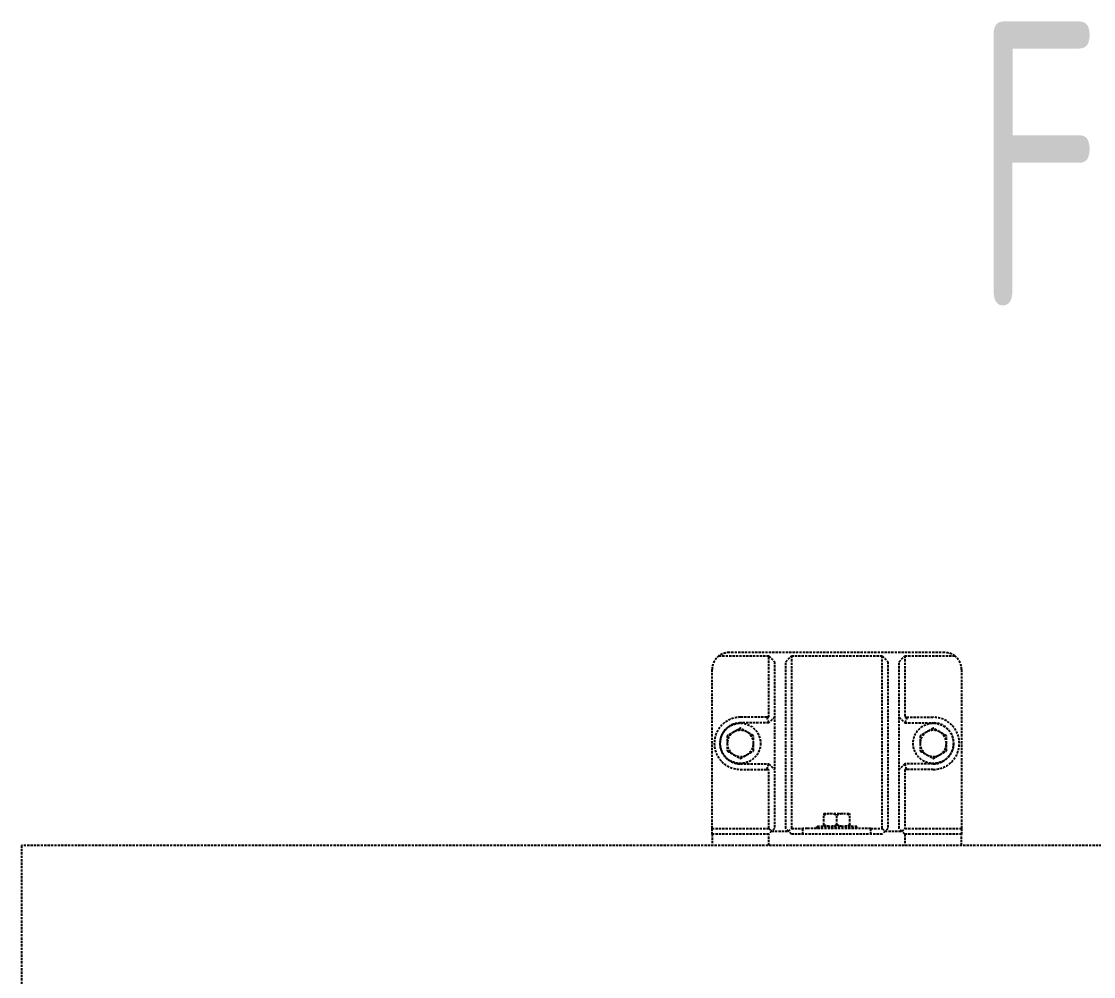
# Model space of a CAD drawing. Extents: x -76427 to 292734, y -42117 to 131250.
# Drawn here: x 6475 to 7420, y 12480 to 13321 of the extents above; entities that cross this region are included whole.
import ezdxf
from ezdxf.enums import TextEntityAlignment as Align

# ---------------------------------------------------------------- set-up
doc = ezdxf.new("R2010")
doc.units = 0
doc.header["$LTSCALE"] = 10
doc.linetypes.add('XFM7Q10PV-200K$0$18P6-XFM7QB2-PV$0$HIDDEN', pattern=[0.3, 0.2, -0.1])
doc.layers.add('XFM7Q10PV-200K$0$PV-EQ(FUTURE)', color=252, linetype='XFM7Q10PV-200K$0$18P6-XFM7QB2-PV$0$HIDDEN')
doc.layers.add('XFM7Q10PV-200K$0$U-CDA-TXT', color=4, linetype='Continuous')
doc.styles.add('XFM7Q10PV-200K$0$aa-txt', font='isocp.shx', dxfattribs={"bigfont": 'chineset.shx'})

# ---------------------------------------------------------------- blocks, each defined once
blk = doc.blocks.new('XFM7Q10PV-200K$0$A$C2895ce91')
for p, q in [((-157.05, 110), (-167.05, 110)), ((-157.05, 110), (-152.05, 110)), ((-157.05, 60), (-157.05, 110)), ((-152.05, 110), (-152.05, 60)), ((-152.05, 110), (-12.05, 110)), ((-77.03, 96.55), (-77.07, 96.55)), ((0, 103.93), (0, 60)), ((2.95, -95), (2.95, 95)), ((-87.04, 90.79), (-87.06, 90.76)), ((-67.04, 90.76), (-67.06, 90.79)), ((-100.05, 85), (-100.05, 61.61)), ((-95.05, 85), (-95.05, 60)), ((-87.06, 79.24), (-87.04, 79.21)), ((-67.06, 79.21), (-67.04, 79.24)), ((-59.05, 60), (-59.05, 85)), ((-54.05, 61.61), (-54.05, 85)), ((-77.07, 73.45), (-77.03, 73.45)), ((-167.05, 60), (-157.05, 60)), ((-154.55, 57.5), (-157.05, 60)), ((-152.05, 60), (-154.55, 57.5)), ((-152.05, 55), (-154.55, 57.5)), ((-154.55, 57.5), (-154.55, 42.5)), ((-152.05, 60), (-100.05, 60)), ((-100.05, 61.61), (-100.05, 60)), ((-95.05, 60), (-100.05, 55)), ((-54.05, 61.61), (-59.05, 60)), ((-54.05, 55), (-59.05, 60)), ((-54.05, 60), (-54.05, 61.61)), ((-54.05, 60), (0, 60)), ((0, 60), (-5.15, 55)), ((-5.15, 55), (-152.05, 55)), ((-157.05, 40), (-154.55, 42.5)), ((-157.05, -40), (-157.05, 40)), ((-154.55, 42.5), (-152.05, 45)), ((-154.55, 42.5), (-152.05, 40)), ((-152.05, 45), (-5.15, 45)), ((-152.05, 40), (-152.05, 30)), ((0, 40), (-152.05, 40)), ((-5.15, 45), (0, 40)), ((0, 40), (0, -40)), ((-157.05, 30), (-152.05, 30)), ((-152.05, 25.96), (-152.05, 30)), ((-152.05, -30), (-152.05, 25.96)), ((-152.05, 17.77), (-150.27, 17.77)), ((-152.05, 17.77), (-150.25, 17.77)), ((-150.27, 15.38), (-150.27, 17.77)), ((-150.27, -17.77), (-150.27, 15.38)), ((-150.25, 15.38), (-150.25, 17.77)), ((-150.25, -17.77), (-150.25, 15.38)), ((-148.94, 11.55), (-140.05, 11.55)), ((-138.72, 11.55), (-138.72, 5.79)), ((-148.94, 0), (-140.05, 0)), ((-138.72, 5.79), (-138.72, 5.76)), ((-138.72, 5.76), (-138.72, -5.76)), ((-138.72, -5.76), (-138.72, -5.79)), ((-138.72, -5.79), (-138.72, -11.55)), ((-152.05, -17.77), (-150.27, -17.77)), ((-152.05, -17.77), (-150.25, -17.77)), ((-148.94, -11.55), (-140.05, -11.55)), ((-157.05, -30), (-152.05, -30)), ((-152.05, -30), (-152.05, -40)), ((-154.55, -42.5), (-157.05, -40)), ((-152.05, -40), (-154.55, -42.5)), ((-152.05, -45), (-154.55, -42.5)), ((-154.55, -42.5), (-154.55, -57.5)), ((-152.05, -40), (0, -40)), ((-5.15, -45), (-152.05, -45)), ((0, -40), (-5.15, -45)), ((-154.55, -57.5), (-152.05, -55)), ((-152.05, -55), (-5.15, -55)), ((-95.05, -60), (-100.05, -55)), ((-54.05, -55), (-59.05, -60)), ((-5.15, -55), (0, -60)), ((-157.05, -60), (-167.05, -60)), ((-157.05, -60), (-154.55, -57.5)), ((-157.05, -110), (-157.05, -60)), ((-154.55, -57.5), (-152.05, -60)), ((-152.05, -60), (-152.05, -110)), ((-100.05, -60), (-152.05, -60)), ((-100.05, -61.61), (-100.05, -60)), ((-100.05, -85), (-100.05, -61.61)), ((-95.05, -85), (-95.05, -60)), ((-59.05, -60), (-59.05, -85)), ((-54.05, -61.61), (-59.05, -60)), ((0, -60), (-54.05, -60)), ((-54.05, -60), (-54.05, -61.61)), ((-54.05, -61.61), (-54.05, -85)), ((0, -60), (0, -103.93)), ((-77.03, -73.45), (-77.07, -73.45)), ((-87.04, -79.21), (-87.06, -79.24)), ((-67.04, -79.24), (-67.06, -79.21)), ((-87.06, -90.76), (-87.04, -90.79)), ((-67.06, -90.79), (-67.04, -90.76)), ((-77.07, -96.55), (-77.03, -96.55)), ((-167.05, -110), (-157.05, -110)), ((-152.05, -110), (-157.05, -110)), ((-12.05, -110), (-152.05, -110))]:
    blk.add_line(p, q)
for centre in [(-77.05, 85), (-77.05, -85)]:
    blk.add_circle(centre, 17.77)
for centre, radius, start, end in [((-77.05, 85), 23, 0, 180), ((-12.05, 95), 15, 36.54519, 90), ((-77.05, 85), 18, 0, 180), ((-77.05, 85), 11.55, 90.09785, 149.90215), ((-77.05, 85), 11.55, 30.09785, 89.90215), ((-12.05, 95), 15, 0, 36.54519), ((-77.05, 85), 11.55, 150.09785, 209.90215), ((-77.05, 85), 11.55, 330.09785, 29.90215), ((-77.05, 85), 11.55, 210.09785, 269.90215), ((-77.05, 85), 11.55, 270.09785, 329.90215), ((-77.05, -85), 11.55, 90.09785, 149.90215), ((-77.05, -85), 11.55, 30.09785, 89.90215), ((-77.05, -85), 23, 180, 0), ((-77.05, -85), 18, 180, 0), ((-77.05, -85), 11.55, 150.09785, 209.90215), ((-77.05, -85), 11.55, 330.09785, 29.90215), ((-77.05, -85), 11.55, 210.09785, 269.90215), ((-77.05, -85), 11.55, 270.09785, 329.90215), ((-12.05, -95), 15, 270, 323.45481), ((-12.05, -95), 15, 323.45481, 0)]:
    blk.add_arc(centre, radius, start, end)
for points, weights in [([(-83.72, 96.55), (-85.5, 93.46), (-87.04, 90.79)], [1.00002720507, 1.03773186047, 1]), ([(-77.07, 96.55), (-80.15, 96.55), (-83.72, 96.55)], [1, 1.03773186047, 1.00002720507]), ([(-70.39, 96.55), (-73.95, 96.55), (-77.03, 96.55)], [1.00002720507, 1.03773186047, 1]), ([(-67.06, 90.79), (-68.6, 93.46), (-70.39, 96.55)], [1, 1.03773186047, 1.00002720507]), ([(-87.06, 90.76), (-88.6, 88.08), (-90.38, 85)], [1, 1.03773186047, 1.00002720507]), ([(-63.72, 85), (-65.5, 88.08), (-67.04, 90.76)], [1.00002720507, 1.03773186047, 1]), ([(-90.38, 85), (-88.6, 81.92), (-87.06, 79.24)], [1.00002720507, 1.03773186047, 1]), ([(-87.04, 79.21), (-85.5, 76.54), (-83.72, 73.45)], [1, 1.03773186047, 1.00002720507]), ([(-70.39, 73.45), (-68.6, 76.54), (-67.06, 79.21)], [1.00002720507, 1.03773186047, 1]), ([(-67.04, 79.24), (-65.5, 81.92), (-63.72, 85)], [1, 1.03773186047, 1.00002720507]), ([(-83.72, 73.45), (-80.15, 73.45), (-77.07, 73.45)], [1.00002720507, 1.03773186047, 1]), ([(-77.03, 73.45), (-73.95, 73.45), (-70.39, 73.45)], [1, 1.03773186047, 1.00002720507]), ([(-148.94, 11.55), (-150.1, 11.55), (-150.25, 11.55)], [1.00002720507, 1.03291077108, 1.00841579813]), ([(-150.25, 6.5), (-150.1, 8.84), (-148.94, 11.55)], [1.00841579813, 1.03291077107, 1.00002720507]), ([(-140.05, 11.55), (-138.72, 8.46), (-138.72, 5.79)], [1.00002720507, 1.03773186047, 1]), ([(-138.72, 11.55), (-138.72, 11.55), (-140.05, 11.55)], [1, 1.03773186048, 1.00002720507]), ([(-148.94, 0), (-150.1, 2.7), (-150.25, 5.05)], [1.00002720507, 1.03291077107, 1.00841579813]), ([(-150.25, -5.05), (-150.1, -2.7), (-148.94, 0)], [1.00841579813, 1.03291077108, 1.00002720507]), ([(-138.72, 5.76), (-138.72, 3.08), (-140.05, 0)], [1, 1.03773186048, 1.00002720507]), ([(-140.05, 0), (-138.72, -3.08), (-138.72, -5.76)], [1.00002720507, 1.03773186047, 1]), ([(-148.94, -11.55), (-150.1, -8.84), (-150.25, -6.5)], [1.00002720507, 1.03291077107, 1.00841579813]), ([(-138.72, -5.79), (-138.72, -8.46), (-140.05, -11.55)], [1, 1.03773186047, 1.00002720507]), ([(-150.25, -11.55), (-150.1, -11.55), (-148.94, -11.55)], [1.00841579813, 1.03291077107, 1.00002720507]), ([(-140.05, -11.55), (-138.72, -11.55), (-138.72, -11.55)], [1.00002720507, 1.03773186047, 1]), ([(-83.72, -73.45), (-85.5, -76.54), (-87.04, -79.21)], [1.00002720507, 1.03773186048, 1]), ([(-77.07, -73.45), (-80.15, -73.45), (-83.72, -73.45)], [1, 1.03773186047, 1.00002720507]), ([(-70.39, -73.45), (-73.95, -73.45), (-77.03, -73.45)], [1.00002720507, 1.03773186047, 1]), ([(-67.06, -79.21), (-68.6, -76.54), (-70.39, -73.45)], [1, 1.03773186047, 1.00002720507]), ([(-87.06, -79.24), (-88.6, -81.92), (-90.38, -85)], [1, 1.03773186048, 1.00002720507]), ([(-90.38, -85), (-88.6, -88.08), (-87.06, -90.76)], [1.00002720507, 1.03773186048, 1]), ([(-63.72, -85), (-65.5, -81.92), (-67.04, -79.24)], [1.00002720507, 1.03773186047, 1]), ([(-67.04, -90.76), (-65.5, -88.08), (-63.72, -85)], [1, 1.03773186047, 1.00002720507]), ([(-87.04, -90.79), (-85.5, -93.46), (-83.72, -96.55)], [1, 1.03773186047, 1.00002720507]), ([(-70.39, -96.55), (-68.6, -93.46), (-67.06, -90.79)], [1.00002720507, 1.03773186047, 1]), ([(-83.72, -96.55), (-80.15, -96.55), (-77.07, -96.55)], [1.00002720507, 1.03773186047, 1]), ([(-77.03, -96.55), (-73.95, -96.55), (-70.39, -96.55)], [1, 1.03773186047, 1.00002720507])]:
    blk.add_rational_spline(points, weights, degree=2)
for points in [[(-100.05, 61.61), (-98.38, 61.08), (-96.72, 60.54), (-95.05, 60)], [(-100.05, -61.61), (-98.38, -61.08), (-96.72, -60.54), (-95.05, -60)]]:
    blk.add_open_spline(points, degree=3)
blk = doc.blocks.new('XFM7Q10PV-200K')
at = {"layer": 'XFM7Q10PV-200K$0$PV-EQ(FUTURE)'}
blk.add_lwpolyline([(6475, 10345), (9725, 10345), (9725, 12595), (6475, 12595)], close=True, dxfattribs=at)
at = {"layer": 'XFM7Q10PV-200K$0$PV-EQ(FUTURE)', "rotation": 90}
blk.add_blockref('XFM7Q10PV-200K$0$A$C2895ce91', (7193.71, 12762.05), dxfattribs=at)
at = {"layer": 'XFM7Q10PV-200K$0$U-CDA-TXT', "style": 'XFM7Q10PV-200K$0$aa-txt', "width": 0.7}
blk.add_text('FAL-PV-P-105', height=250, dxfattribs=at).set_placement((8009.9, 13195.31), align=Align.MIDDLE)

msp = doc.modelspace()

# ---------------------------------------------------------------- block references
msp.add_blockref('XFM7Q10PV-200K', (0, 0))

doc.saveas('drawing.dxf')
